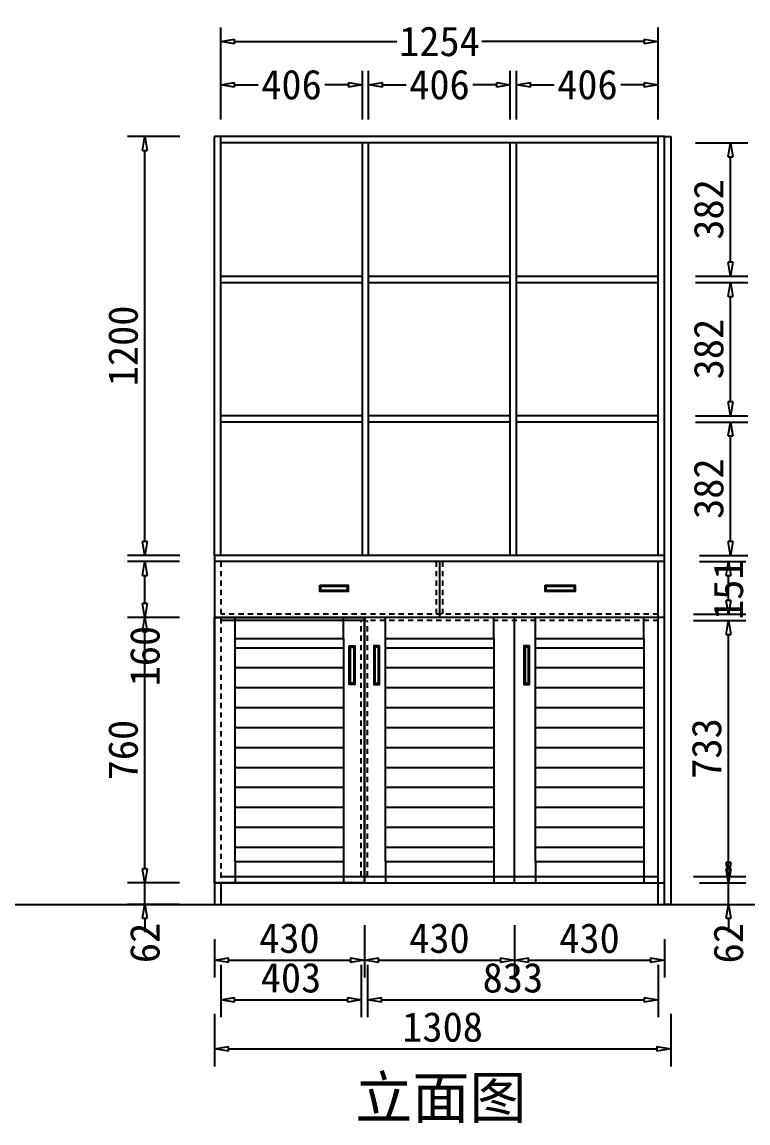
# Model space of a CAD drawing. Header units: millimetres. Extents: x 366509 to 398313, y -1245498 to -1202747.
# Drawn here: x 385417 to 387498, y -1217856 to -1214701 of the extents above; entities that cross this region are included whole.
import ezdxf

# ---------------------------------------------------------------- set-up
doc = ezdxf.new("R2010")
doc.units = ezdxf.units.MM
doc.header["$LTSCALE"] = 20
doc.linetypes.add('JIS_02_0.7', pattern=[1.35, 0.75, -0.6])
doc.layers.get('Defpoints').update_dxf_attribs({"color": 250})
doc.styles.get("Standard").update_dxf_attribs({"font": 'SimSun.ttf', "height": 85})
doc.dimstyles.new('200', dxfattribs={"dimtxt": 90, "dimasz": 40, "dimexe": 50, "dimexo": 100, "dimgap": 20, "dimtad": 1, "dimdec": 0, "dimtxsty": 'Standard', "dimblk": 'CLOSEDBLANK', "dimcen": 100, "dimdle": 50, "dimclrd": 256, "dimclre": 256, "dimclrt": 256, "dimadec": 0, "dimazin": 0, "dimtfac": 1, "dimtdec": 0, "dimtmove": 2, "dimatfit": 3, "dimldrblk": 'CLOSEDBLANK', "dimfxl": 100, "dimfxlon": 1, "dimlwd": 25, "dimlwe": 25, "dimarcsym": 0})
doc.dimstyles.new('周文晶', dxfattribs={"dimtxt": 70, "dimasz": 40, "dimexe": 40, "dimexo": 30, "dimgap": 10, "dimtad": 0, "dimdec": 0, "dimtxsty": 'Standard', "dimblk": 'CLOSEDBLANK', "dimcen": 200, "dimclrd": 256, "dimclre": 256, "dimadec": 0, "dimazin": 0, "dimtfac": 1, "dimtdec": 0, "dimtmove": 0, "dimatfit": 3, "dimldrblk": 'CLOSEDBLANK', "dimfxl": 100, "dimfxlon": 1, "dimarcsym": 0})

# ---------------------------------------------------------------- blocks, each defined once
blk = doc.blocks.new('_ClosedBlank')
at = {"color": 0, "linetype": 'ByBlock', "lineweight": -2}
for p, q in [((-1, 0.167), (0, 0)), ((-1, 0.167), (-1, -0.167)), ((0, 0), (-1, -0.167))]:
    blk.add_line(p, q, dxfattribs=at)
blk = doc.blocks.new('*D669')
at = {"lineweight": 25, "transparency": 16777216}
for p, q in [((386398.8, -1217289.1), (386398.8, -1217439.1)), ((385968.8, -1217329.3), (385968.8, -1217439.1)), ((386008.8, -1217389.1), (386358.8, -1217389.1))]:
    blk.add_line(p, q, dxfattribs=at)
at = {"layer": 'Defpoints', "color": 0, "transparency": 16777216}
for p in [(386398.8, -1217167.3), (385968.8, -1217229.3), (386398.8, -1217389.1)]:
    blk.add_point(p, dxfattribs=at)
at = {"lineweight": 25, "transparency": 16777216, "xscale": 40, "yscale": 40, "zscale": 40, "rotation": 180}
blk.add_blockref('_ClosedBlank', (385968.8, -1217389.1), dxfattribs=at)
at = {"lineweight": 25, "transparency": 16777216, "xscale": 40, "yscale": 40, "zscale": 40}
blk.add_blockref('_ClosedBlank', (386398.8, -1217389.1), dxfattribs=at)
at = {"lineweight": -3, "transparency": 16777216, "insert": (386183.8, -1217326.6), "char_height": 85, "attachment_point": 5}
blk.add_mtext('430', dxfattribs=at)
blk = doc.blocks.new('*D670')
at = {"lineweight": 25, "transparency": 16777216}
for p, q in [((386398.8, -1217289.1), (386398.8, -1217439.1)), ((386828.8, -1217289.1), (386828.8, -1217439.1)), ((386438.8, -1217389.1), (386788.8, -1217389.1))]:
    blk.add_line(p, q, dxfattribs=at)
at = {"layer": 'Defpoints', "color": 0, "transparency": 16777216}
for p in [(386398.8, -1217167.3), (386828.8, -1217167.3), (386828.8, -1217389.1)]:
    blk.add_point(p, dxfattribs=at)
at = {"lineweight": 25, "transparency": 16777216, "xscale": 40, "yscale": 40, "zscale": 40, "rotation": 180}
blk.add_blockref('_ClosedBlank', (386398.8, -1217389.1), dxfattribs=at)
at = {"lineweight": 25, "transparency": 16777216, "xscale": 40, "yscale": 40, "zscale": 40}
blk.add_blockref('_ClosedBlank', (386828.8, -1217389.1), dxfattribs=at)
at = {"lineweight": -3, "transparency": 16777216, "insert": (386613.8, -1217326.6), "char_height": 85, "attachment_point": 5}
blk.add_mtext('430', dxfattribs=at)
blk = doc.blocks.new('*D671')
at = {"lineweight": 25, "transparency": 16777216}
for p, q in [((386828.8, -1217289.1), (386828.8, -1217439.1)), ((387258.8, -1217329.3), (387258.8, -1217439.1)), ((386868.8, -1217389.1), (387218.8, -1217389.1))]:
    blk.add_line(p, q, dxfattribs=at)
at = {"layer": 'Defpoints', "color": 0, "transparency": 16777216}
for p in [(386828.8, -1217167.3), (387258.8, -1217229.3), (387258.8, -1217389.1)]:
    blk.add_point(p, dxfattribs=at)
at = {"lineweight": 25, "transparency": 16777216, "xscale": 40, "yscale": 40, "zscale": 40, "rotation": 180}
blk.add_blockref('_ClosedBlank', (386828.8, -1217389.1), dxfattribs=at)
at = {"lineweight": 25, "transparency": 16777216, "xscale": 40, "yscale": 40, "zscale": 40}
blk.add_blockref('_ClosedBlank', (387258.8, -1217389.1), dxfattribs=at)
at = {"lineweight": -3, "transparency": 16777216, "insert": (387043.8, -1217326.6), "char_height": 85, "attachment_point": 5}
blk.add_mtext('430', dxfattribs=at)
blk = doc.blocks.new('*D672')
at = {"lineweight": 25, "transparency": 16777216}
for p, q in [((385986.8, -1217402.4), (385986.8, -1217552.4)), ((386389.8, -1217402.4), (386389.8, -1217552.4)), ((386026.8, -1217502.4), (386349.8, -1217502.4))]:
    blk.add_line(p, q, dxfattribs=at)
at = {"layer": 'Defpoints', "color": 0, "transparency": 16777216}
for p in [(386389.8, -1217149.3), (385986.8, -1217167.3), (386389.8, -1217502.4)]:
    blk.add_point(p, dxfattribs=at)
at = {"lineweight": 25, "transparency": 16777216, "xscale": 40, "yscale": 40, "zscale": 40, "rotation": 180}
blk.add_blockref('_ClosedBlank', (385986.8, -1217502.4), dxfattribs=at)
at = {"lineweight": 25, "transparency": 16777216, "xscale": 40, "yscale": 40, "zscale": 40}
blk.add_blockref('_ClosedBlank', (386389.8, -1217502.4), dxfattribs=at)
at = {"lineweight": -3, "transparency": 16777216, "insert": (386188.3, -1217439.9), "char_height": 85, "attachment_point": 5}
blk.add_mtext('403', dxfattribs=at)
blk = doc.blocks.new('*D673')
at = {"lineweight": 25, "transparency": 16777216}
for p, q in [((386407.8, -1217402.4), (386407.8, -1217552.4)), ((387240.8, -1217402.4), (387240.8, -1217552.4)), ((386447.8, -1217502.4), (387200.8, -1217502.4))]:
    blk.add_line(p, q, dxfattribs=at)
at = {"layer": 'Defpoints', "color": 0, "transparency": 16777216}
for p in [(386407.8, -1217149.3), (387240.8, -1217167.3), (387240.8, -1217502.4)]:
    blk.add_point(p, dxfattribs=at)
at = {"lineweight": 25, "transparency": 16777216, "xscale": 40, "yscale": 40, "zscale": 40, "rotation": 180}
blk.add_blockref('_ClosedBlank', (386407.8, -1217502.4), dxfattribs=at)
at = {"lineweight": 25, "transparency": 16777216, "xscale": 40, "yscale": 40, "zscale": 40}
blk.add_blockref('_ClosedBlank', (387240.8, -1217502.4), dxfattribs=at)
at = {"lineweight": -3, "transparency": 16777216, "insert": (386824.3, -1217439.9), "char_height": 85, "attachment_point": 5}
blk.add_mtext('833', dxfattribs=at)
blk = doc.blocks.new('*D718')
at = {"lineweight": 25, "transparency": 16777216}
for p, q in [((385769.9, -1217127.3), (385769.9, -1217087.3)), ((385868.8, -1217167.3), (385719.9, -1217167.3)), ((385769.9, -1217229.3), (385769.9, -1217167.3)), ((385868.8, -1217229.3), (385719.9, -1217229.3)), ((385769.9, -1217269.3), (385769.9, -1217309.3))]:
    blk.add_line(p, q, dxfattribs=at)
at = {"layer": 'Defpoints', "color": 0, "transparency": 16777216}
for p in [(385769.9, -1217167.3), (385968.8, -1217167.3), (385968.8, -1217229.3)]:
    blk.add_point(p, dxfattribs=at)
at = {"lineweight": 25, "transparency": 16777216, "xscale": 40, "yscale": 40, "zscale": 40}
for p, rotation in [((385769.9, -1217167.3), 270), ((385769.9, -1217229.3), 90)]:
    blk.add_blockref('_ClosedBlank', p, dxfattribs=dict(at, rotation=rotation))
at = {"lineweight": -3, "transparency": 16777216, "insert": (385769.9, -1217339.9), "char_height": 85, "attachment_point": 5, "rotation": 90}
blk.add_mtext('62', dxfattribs=at)
blk = doc.blocks.new('*D719')
at = {"lineweight": 25, "transparency": 16777216}
for p, q in [((385868.8, -1216407.3), (385719.9, -1216407.3)), ((385769.9, -1217127.3), (385769.9, -1216447.3)), ((385868.8, -1217167.3), (385719.9, -1217167.3))]:
    blk.add_line(p, q, dxfattribs=at)
at = {"layer": 'Defpoints', "color": 0, "transparency": 16777216}
for p in [(385769.9, -1216407.3), (385968.8, -1216407.3), (385968.8, -1217167.3)]:
    blk.add_point(p, dxfattribs=at)
at = {"lineweight": 25, "transparency": 16777216, "xscale": 40, "yscale": 40, "zscale": 40}
for p, rotation in [((385769.9, -1216407.3), 90), ((385769.9, -1217167.3), 270)]:
    blk.add_blockref('_ClosedBlank', p, dxfattribs=dict(at, rotation=rotation))
at = {"lineweight": -3, "transparency": 16777216, "insert": (385707.4, -1216787.3), "char_height": 85, "attachment_point": 5, "rotation": 90}
blk.add_mtext('760', dxfattribs=at)
blk = doc.blocks.new('*D720')
at = {"lineweight": 25, "transparency": 16777216}
for p, q in [((385868.8, -1216247.3), (385719.9, -1216247.3)), ((385769.9, -1216367.3), (385769.9, -1216287.3)), ((385868.8, -1216407.3), (385719.9, -1216407.3))]:
    blk.add_line(p, q, dxfattribs=at)
at = {"layer": 'Defpoints', "color": 0, "transparency": 16777216}
for p in [(385769.9, -1216247.3), (385968.8, -1216247.3), (385968.8, -1216407.3)]:
    blk.add_point(p, dxfattribs=at)
at = {"lineweight": 25, "transparency": 16777216, "xscale": 40, "yscale": 40, "zscale": 40}
for p, rotation in [((385769.9, -1216247.3), 90), ((385769.9, -1216407.3), 270)]:
    blk.add_blockref('_ClosedBlank', p, dxfattribs=dict(at, rotation=rotation))
at = {"lineweight": -3, "transparency": 16777216, "insert": (385769.9, -1216518), "char_height": 85, "attachment_point": 5, "rotation": 90}
blk.add_mtext('160', dxfattribs=at)
blk = doc.blocks.new('*D674')
at = {"lineweight": 25, "transparency": 16777216}
for p, q in [((387442.2, -1217127.3), (387442.2, -1217087.3)), ((387358.8, -1217167.3), (387492.2, -1217167.3)), ((387442.2, -1217229.3), (387442.2, -1217167.3)), ((387358.8, -1217229.3), (387492.2, -1217229.3)), ((387442.2, -1217269.3), (387442.2, -1217309.3))]:
    blk.add_line(p, q, dxfattribs=at)
at = {"layer": 'Defpoints', "color": 0, "transparency": 16777216}
for p in [(387258.8, -1217167.3), (387442.2, -1217167.3), (387258.8, -1217229.3)]:
    blk.add_point(p, dxfattribs=at)
at = {"lineweight": 25, "transparency": 16777216, "xscale": 40, "yscale": 40, "zscale": 40}
for p, rotation in [((387442.2, -1217167.3), 270), ((387442.2, -1217229.3), 90)]:
    blk.add_blockref('_ClosedBlank', p, dxfattribs=dict(at, rotation=rotation))
at = {"lineweight": -3, "transparency": 16777216, "insert": (387442.2, -1217340.7), "char_height": 85, "attachment_point": 5, "rotation": 90}
blk.add_mtext('62', dxfattribs=at)
blk = doc.blocks.new('*D721')
at = {"lineweight": 25, "transparency": 16777216}
for p, q in [((387342.2, -1216416.3), (387492.2, -1216416.3)), ((387442.2, -1217109.3), (387442.2, -1216456.3)), ((387342.2, -1217149.3), (387492.2, -1217149.3))]:
    blk.add_line(p, q, dxfattribs=at)
at = {"layer": 'Defpoints', "color": 0, "transparency": 16777216}
for p in [(387240.8, -1216416.3), (387442.2, -1216416.3), (387240.8, -1217149.3)]:
    blk.add_point(p, dxfattribs=at)
at = {"lineweight": 25, "transparency": 16777216, "xscale": 40, "yscale": 40, "zscale": 40}
for p, rotation in [((387442.2, -1216416.3), 90), ((387442.2, -1217149.3), 270)]:
    blk.add_blockref('_ClosedBlank', p, dxfattribs=dict(at, rotation=rotation))
at = {"lineweight": -3, "transparency": 16777216, "insert": (387379.7, -1216782.8), "char_height": 85, "attachment_point": 5, "rotation": 90}
blk.add_mtext('733', dxfattribs=at)
blk = doc.blocks.new('*D722')
at = {"lineweight": 25, "transparency": 16777216}
for p, q in [((387358.8, -1216247.3), (387492.2, -1216247.3)), ((387442.2, -1216358.3), (387442.2, -1216287.3)), ((387342.2, -1216398.3), (387492.2, -1216398.3))]:
    blk.add_line(p, q, dxfattribs=at)
at = {"layer": 'Defpoints', "color": 0, "transparency": 16777216}
for p in [(387258.8, -1216247.3), (387442.2, -1216247.3), (387240.8, -1216398.3)]:
    blk.add_point(p, dxfattribs=at)
at = {"lineweight": 25, "transparency": 16777216, "xscale": 40, "yscale": 40, "zscale": 40}
for p, rotation in [((387442.2, -1216247.3), 90), ((387442.2, -1216398.3), 270)]:
    blk.add_blockref('_ClosedBlank', p, dxfattribs=dict(at, rotation=rotation))
at = {"lineweight": -3, "transparency": 16777216, "insert": (387442.2, -1216327.8), "char_height": 85, "attachment_point": 5, "rotation": 90}
blk.add_mtext('151', dxfattribs=at)
blk = doc.blocks.new('*D723')
at = {"lineweight": 25, "transparency": 16777216}
for p, q in [((387348, -1215847.3), (387498, -1215847.3)), ((387448, -1216189.3), (387448, -1215887.3)), ((387358.8, -1216229.3), (387498, -1216229.3))]:
    blk.add_line(p, q, dxfattribs=at)
at = {"layer": 'Defpoints', "color": 0, "transparency": 16777216}
for p in [(387240.8, -1215847.3), (387448, -1215847.3), (387258.8, -1216229.3)]:
    blk.add_point(p, dxfattribs=at)
at = {"lineweight": 25, "transparency": 16777216, "xscale": 40, "yscale": 40, "zscale": 40}
for p, rotation in [((387448, -1215847.3), 90), ((387448, -1216229.3), 270)]:
    blk.add_blockref('_ClosedBlank', p, dxfattribs=dict(at, rotation=rotation))
at = {"lineweight": -3, "transparency": 16777216, "insert": (387385.5, -1216038.3), "char_height": 85, "attachment_point": 5, "rotation": 90}
blk.add_mtext('382', dxfattribs=at)
blk = doc.blocks.new('*D675')
at = {"lineweight": 25, "transparency": 16777216}
for p, q in [((387348, -1215447.3), (387498, -1215447.3)), ((387448, -1215789.3), (387448, -1215487.3)), ((387348, -1215829.3), (387498, -1215829.3))]:
    blk.add_line(p, q, dxfattribs=at)
at = {"layer": 'Defpoints', "color": 0, "transparency": 16777216}
for p in [(387240.8, -1215447.3), (387448, -1215447.3), (387240.8, -1215829.3)]:
    blk.add_point(p, dxfattribs=at)
at = {"lineweight": 25, "transparency": 16777216, "xscale": 40, "yscale": 40, "zscale": 40}
for p, rotation in [((387448, -1215447.3), 90), ((387448, -1215829.3), 270)]:
    blk.add_blockref('_ClosedBlank', p, dxfattribs=dict(at, rotation=rotation))
at = {"lineweight": -3, "transparency": 16777216, "insert": (387385.5, -1215638.3), "char_height": 85, "attachment_point": 5, "rotation": 90}
blk.add_mtext('382', dxfattribs=at)
blk = doc.blocks.new('*D676')
at = {"lineweight": 25, "transparency": 16777216}
for p, q in [((387348, -1215047.3), (387498, -1215047.3)), ((387448, -1215389.3), (387448, -1215087.3)), ((387348, -1215429.3), (387498, -1215429.3))]:
    blk.add_line(p, q, dxfattribs=at)
at = {"layer": 'Defpoints', "color": 0, "transparency": 16777216}
for p in [(387240.8, -1215047.3), (387448, -1215047.3), (386816.8, -1215429.3)]:
    blk.add_point(p, dxfattribs=at)
at = {"lineweight": 25, "transparency": 16777216, "xscale": 40, "yscale": 40, "zscale": 40}
for p, rotation in [((387448, -1215047.3), 90), ((387448, -1215429.3), 270)]:
    blk.add_blockref('_ClosedBlank', p, dxfattribs=dict(at, rotation=rotation))
at = {"lineweight": -3, "transparency": 16777216, "insert": (387385.5, -1215238.3), "char_height": 85, "attachment_point": 5, "rotation": 90}
blk.add_mtext('382', dxfattribs=at)
blk = doc.blocks.new('*D724')
at = {"lineweight": 25, "transparency": 16777216}
for p, q in [((387528.7, -1215029.3), (387678.7, -1215029.3)), ((387628.7, -1217189.3), (387628.7, -1215069.3)), ((387528.7, -1217229.3), (387678.7, -1217229.3))]:
    blk.add_line(p, q, dxfattribs=at)
at = {"layer": 'Defpoints', "color": 0, "transparency": 16777216}
for p in [(387258.8, -1215029.3), (387628.7, -1215029.3), (387258.8, -1217229.3)]:
    blk.add_point(p, dxfattribs=at)
at = {"lineweight": 25, "transparency": 16777216, "xscale": 40, "yscale": 40, "zscale": 40}
for p, rotation in [((387628.7, -1215029.3), 90), ((387628.7, -1217229.3), 270)]:
    blk.add_blockref('_ClosedBlank', p, dxfattribs=dict(at, rotation=rotation))
at = {"lineweight": -3, "transparency": 16777216, "insert": (387566.2, -1216129.3), "char_height": 85, "attachment_point": 5, "rotation": 90}
blk.add_mtext('2200', dxfattribs=at)
blk = doc.blocks.new('*D677')
at = {"lineweight": 25, "transparency": 16777216}
for p, q in [((385968.8, -1217543.4), (385968.8, -1217693.4)), ((387276.8, -1217543.4), (387276.8, -1217693.4)), ((386008.8, -1217643.4), (387236.8, -1217643.4))]:
    blk.add_line(p, q, dxfattribs=at)
at = {"layer": 'Defpoints', "color": 0, "transparency": 16777216}
for p in [(385968.8, -1217229.3), (387276.8, -1217229.3), (387276.8, -1217643.4)]:
    blk.add_point(p, dxfattribs=at)
at = {"lineweight": 25, "transparency": 16777216, "xscale": 40, "yscale": 40, "zscale": 40, "rotation": 180}
blk.add_blockref('_ClosedBlank', (385968.8, -1217643.4), dxfattribs=at)
at = {"lineweight": 25, "transparency": 16777216, "xscale": 40, "yscale": 40, "zscale": 40}
blk.add_blockref('_ClosedBlank', (387276.8, -1217643.4), dxfattribs=at)
at = {"lineweight": -3, "transparency": 16777216, "insert": (386622.8, -1217580.9), "char_height": 85, "attachment_point": 5}
blk.add_mtext('1308', dxfattribs=at)
blk = doc.blocks.new('*D678')
at = {"lineweight": -2, "transparency": 16777216}
for p, q in [((385986.8, -1214981), (385986.8, -1214841)), ((386392.8, -1214981), (386392.8, -1214841)), ((386026.8, -1214881), (386094.3, -1214881)), ((386352.8, -1214881), (386285.3, -1214881))]:
    blk.add_line(p, q, dxfattribs=at)
at = {"layer": 'Defpoints', "color": 0, "transparency": 16777216}
for p in [(386392.8, -1214881), (385986.8, -1215029.3), (386392.8, -1215447.3)]:
    blk.add_point(p, dxfattribs=at)
at = {"lineweight": -2, "transparency": 16777216, "xscale": 40, "yscale": 40, "zscale": 40, "rotation": 180}
blk.add_blockref('_ClosedBlank', (385986.8, -1214881), dxfattribs=at)
at = {"lineweight": -2, "transparency": 16777216, "xscale": 40, "yscale": 40, "zscale": 40}
blk.add_blockref('_ClosedBlank', (386392.8, -1214881), dxfattribs=at)
at = {"color": 0, "transparency": 16777216, "insert": (386189.8, -1214881), "char_height": 85, "attachment_point": 5}
blk.add_mtext('406', dxfattribs=at)
blk = doc.blocks.new('*D679')
at = {"lineweight": -2, "transparency": 16777216}
for p, q in [((386410.8, -1214981), (386410.8, -1214841)), ((386816.8, -1214981), (386816.8, -1214841)), ((386450.8, -1214881), (386518.3, -1214881)), ((386776.8, -1214881), (386709.3, -1214881))]:
    blk.add_line(p, q, dxfattribs=at)
at = {"layer": 'Defpoints', "color": 0, "transparency": 16777216}
for p in [(386816.8, -1214881), (386816.8, -1215047.3), (386410.8, -1215447.3)]:
    blk.add_point(p, dxfattribs=at)
at = {"lineweight": -2, "transparency": 16777216, "xscale": 40, "yscale": 40, "zscale": 40, "rotation": 180}
blk.add_blockref('_ClosedBlank', (386410.8, -1214881), dxfattribs=at)
at = {"lineweight": -2, "transparency": 16777216, "xscale": 40, "yscale": 40, "zscale": 40}
blk.add_blockref('_ClosedBlank', (386816.8, -1214881), dxfattribs=at)
at = {"color": 0, "transparency": 16777216, "insert": (386613.8, -1214881), "char_height": 85, "attachment_point": 5}
blk.add_mtext('406', dxfattribs=at)
blk = doc.blocks.new('*D680')
at = {"lineweight": -2, "transparency": 16777216}
for p, q in [((386834.8, -1214981), (386834.8, -1214841)), ((387240.8, -1214981), (387240.8, -1214841)), ((386874.8, -1214881), (386942.3, -1214881)), ((387200.8, -1214881), (387133.3, -1214881))]:
    blk.add_line(p, q, dxfattribs=at)
at = {"layer": 'Defpoints', "color": 0, "transparency": 16777216}
for p in [(387240.8, -1214881), (387240.8, -1215029.3), (386834.8, -1215047.3)]:
    blk.add_point(p, dxfattribs=at)
at = {"lineweight": -2, "transparency": 16777216, "xscale": 40, "yscale": 40, "zscale": 40, "rotation": 180}
blk.add_blockref('_ClosedBlank', (386834.8, -1214881), dxfattribs=at)
at = {"lineweight": -2, "transparency": 16777216, "xscale": 40, "yscale": 40, "zscale": 40}
blk.add_blockref('_ClosedBlank', (387240.8, -1214881), dxfattribs=at)
at = {"color": 0, "transparency": 16777216, "insert": (387037.8, -1214881), "char_height": 85, "attachment_point": 5}
blk.add_mtext('406', dxfattribs=at)
blk = doc.blocks.new('*D681')
at = {"lineweight": -2, "transparency": 16777216}
for p, q in [((385986.8, -1214857.1), (385986.8, -1214717.1)), ((387240.8, -1214857.1), (387240.8, -1214717.1)), ((386026.8, -1214757.1), (386491.9, -1214757.1)), ((387200.8, -1214757.1), (386735.7, -1214757.1))]:
    blk.add_line(p, q, dxfattribs=at)
at = {"layer": 'Defpoints', "color": 0, "transparency": 16777216}
for p in [(387240.8, -1214757.1), (385986.8, -1215047.3), (387240.8, -1215047.3)]:
    blk.add_point(p, dxfattribs=at)
at = {"lineweight": -2, "transparency": 16777216, "xscale": 40, "yscale": 40, "zscale": 40, "rotation": 180}
blk.add_blockref('_ClosedBlank', (385986.8, -1214757.1), dxfattribs=at)
at = {"lineweight": -2, "transparency": 16777216, "xscale": 40, "yscale": 40, "zscale": 40}
blk.add_blockref('_ClosedBlank', (387240.8, -1214757.1), dxfattribs=at)
at = {"color": 0, "transparency": 16777216, "insert": (386613.8, -1214757.1), "char_height": 85, "attachment_point": 5}
blk.add_mtext('1254', dxfattribs=at)
blk = doc.blocks.new('*D704')
at = {"lineweight": 25, "transparency": 16777216}
for p, q in [((387348, -1215047.3), (387498, -1215047.3)), ((387448, -1215389.3), (387448, -1215087.3)), ((387348, -1215429.3), (387498, -1215429.3))]:
    blk.add_line(p, q, dxfattribs=at)
at = {"layer": 'Defpoints', "color": 0, "transparency": 16777216}
for p in [(387240.8, -1215047.3), (387448, -1215047.3), (386816.8, -1215429.3)]:
    blk.add_point(p, dxfattribs=at)
at = {"lineweight": 25, "transparency": 16777216, "xscale": 40, "yscale": 40, "zscale": 40}
for p, rotation in [((387448, -1215047.3), 90), ((387448, -1215429.3), 270)]:
    blk.add_blockref('_ClosedBlank', p, dxfattribs=dict(at, rotation=rotation))
at = {"lineweight": -3, "transparency": 16777216, "insert": (387385.5, -1215238.3), "char_height": 85, "attachment_point": 5, "rotation": 90}
blk.add_mtext('382', dxfattribs=at)
blk = doc.blocks.new('*D705')
at = {"lineweight": -2, "transparency": 16777216}
for p, q in [((385986.8, -1214981), (385986.8, -1214841)), ((386392.8, -1214981), (386392.8, -1214841)), ((386026.8, -1214881), (386094.3, -1214881)), ((386352.8, -1214881), (386285.3, -1214881))]:
    blk.add_line(p, q, dxfattribs=at)
at = {"layer": 'Defpoints', "color": 0, "transparency": 16777216}
for p in [(386392.8, -1214881), (385986.8, -1215029.3), (386392.8, -1215447.3)]:
    blk.add_point(p, dxfattribs=at)
at = {"lineweight": -2, "transparency": 16777216, "xscale": 40, "yscale": 40, "zscale": 40, "rotation": 180}
blk.add_blockref('_ClosedBlank', (385986.8, -1214881), dxfattribs=at)
at = {"lineweight": -2, "transparency": 16777216, "xscale": 40, "yscale": 40, "zscale": 40}
blk.add_blockref('_ClosedBlank', (386392.8, -1214881), dxfattribs=at)
at = {"color": 0, "transparency": 16777216, "insert": (386189.8, -1214881), "char_height": 85, "attachment_point": 5}
blk.add_mtext('406', dxfattribs=at)
blk = doc.blocks.new('*D706')
at = {"lineweight": -2, "transparency": 16777216}
for p, q in [((386410.8, -1214981), (386410.8, -1214841)), ((386816.8, -1214981), (386816.8, -1214841)), ((386450.8, -1214881), (386518.3, -1214881)), ((386776.8, -1214881), (386709.3, -1214881))]:
    blk.add_line(p, q, dxfattribs=at)
at = {"layer": 'Defpoints', "color": 0, "transparency": 16777216}
for p in [(386816.8, -1214881), (386816.8, -1215047.3), (386410.8, -1215447.3)]:
    blk.add_point(p, dxfattribs=at)
at = {"lineweight": -2, "transparency": 16777216, "xscale": 40, "yscale": 40, "zscale": 40, "rotation": 180}
blk.add_blockref('_ClosedBlank', (386410.8, -1214881), dxfattribs=at)
at = {"lineweight": -2, "transparency": 16777216, "xscale": 40, "yscale": 40, "zscale": 40}
blk.add_blockref('_ClosedBlank', (386816.8, -1214881), dxfattribs=at)
at = {"color": 0, "transparency": 16777216, "insert": (386613.8, -1214881), "char_height": 85, "attachment_point": 5}
blk.add_mtext('406', dxfattribs=at)
blk = doc.blocks.new('*D733')
at = {"lineweight": 25, "transparency": 16777216}
for p, q in [((387348, -1215047.3), (387498, -1215047.3)), ((387448, -1215389.3), (387448, -1215087.3)), ((387348, -1215429.3), (387498, -1215429.3))]:
    blk.add_line(p, q, dxfattribs=at)
at = {"layer": 'Defpoints', "color": 0, "transparency": 16777216}
for p in [(387240.8, -1215047.3), (387448, -1215047.3), (386816.8, -1215429.3)]:
    blk.add_point(p, dxfattribs=at)
at = {"lineweight": 25, "transparency": 16777216, "xscale": 40, "yscale": 40, "zscale": 40}
for p, rotation in [((387448, -1215047.3), 90), ((387448, -1215429.3), 270)]:
    blk.add_blockref('_ClosedBlank', p, dxfattribs=dict(at, rotation=rotation))
at = {"lineweight": -3, "transparency": 16777216, "insert": (387385.5, -1215238.3), "char_height": 85, "attachment_point": 5, "rotation": 90}
blk.add_mtext('382', dxfattribs=at)
blk = doc.blocks.new('*D736')
at = {"lineweight": 25, "transparency": 16777216}
for p, q in [((385869.9, -1215029.3), (385719.9, -1215029.3)), ((385769.9, -1216189.3), (385769.9, -1215069.3)), ((385869.9, -1216229.3), (385719.9, -1216229.3))]:
    blk.add_line(p, q, dxfattribs=at)
at = {"layer": 'Defpoints', "color": 0, "transparency": 16777216}
for p in [(385769.9, -1215029.3), (385986.8, -1215029.3), (385986.8, -1216229.3)]:
    blk.add_point(p, dxfattribs=at)
at = {"lineweight": 25, "transparency": 16777216, "xscale": 40, "yscale": 40, "zscale": 40}
for p, rotation in [((385769.9, -1215029.3), 90), ((385769.9, -1216229.3), 270)]:
    blk.add_blockref('_ClosedBlank', p, dxfattribs=dict(at, rotation=rotation))
at = {"lineweight": -3, "transparency": 16777216, "insert": (385707.4, -1215629.3), "char_height": 85, "attachment_point": 5, "rotation": 90}
blk.add_mtext('1200', dxfattribs=at)
blk = doc.blocks.new('*D734')
at = {"lineweight": -2, "transparency": 16777216}
for p, q in [((385986.8, -1214981), (385986.8, -1214841)), ((386392.8, -1214981), (386392.8, -1214841)), ((386026.8, -1214881), (386094.3, -1214881)), ((386352.8, -1214881), (386285.3, -1214881))]:
    blk.add_line(p, q, dxfattribs=at)
at = {"layer": 'Defpoints', "color": 0, "transparency": 16777216}
for p in [(386392.8, -1214881), (385986.8, -1215029.3), (386392.8, -1215447.3)]:
    blk.add_point(p, dxfattribs=at)
at = {"lineweight": -2, "transparency": 16777216, "xscale": 40, "yscale": 40, "zscale": 40, "rotation": 180}
blk.add_blockref('_ClosedBlank', (385986.8, -1214881), dxfattribs=at)
at = {"lineweight": -2, "transparency": 16777216, "xscale": 40, "yscale": 40, "zscale": 40}
blk.add_blockref('_ClosedBlank', (386392.8, -1214881), dxfattribs=at)
at = {"color": 0, "transparency": 16777216, "insert": (386189.8, -1214881), "char_height": 85, "attachment_point": 5}
blk.add_mtext('406', dxfattribs=at)
blk = doc.blocks.new('*D735')
at = {"lineweight": -2, "transparency": 16777216}
for p, q in [((386410.8, -1214981), (386410.8, -1214841)), ((386816.8, -1214981), (386816.8, -1214841)), ((386450.8, -1214881), (386518.3, -1214881)), ((386776.8, -1214881), (386709.3, -1214881))]:
    blk.add_line(p, q, dxfattribs=at)
at = {"layer": 'Defpoints', "color": 0, "transparency": 16777216}
for p in [(386816.8, -1214881), (386816.8, -1215047.3), (386410.8, -1215447.3)]:
    blk.add_point(p, dxfattribs=at)
at = {"lineweight": -2, "transparency": 16777216, "xscale": 40, "yscale": 40, "zscale": 40, "rotation": 180}
blk.add_blockref('_ClosedBlank', (386410.8, -1214881), dxfattribs=at)
at = {"lineweight": -2, "transparency": 16777216, "xscale": 40, "yscale": 40, "zscale": 40}
blk.add_blockref('_ClosedBlank', (386816.8, -1214881), dxfattribs=at)
at = {"color": 0, "transparency": 16777216, "insert": (386613.8, -1214881), "char_height": 85, "attachment_point": 5}
blk.add_mtext('406', dxfattribs=at)

msp = doc.modelspace()

# ---------------------------------------------------------------- hatches: boundary and pattern name
at = {"lineweight": -3}
h = msp.add_hatch(dxfattribs=at)
h.set_pattern_fill('LINE', color=250, scale=18, style=0)
h.set_pattern_definition([(0, (264384.21, -1203520.92), (0, 57.15), [])])
h.paths.add_polyline_path([(387199.783, -1216467.325), (386888.783, -1216467.325), (386888.783, -1217107.325), (387199.783, -1217107.325)])
h.paths.add_polyline_path([(386769.783, -1216467.325), (386458.783, -1216467.325), (386458.783, -1217107.325), (386769.783, -1217107.325)])
h.paths.add_polyline_path([(386028.783, -1217107.325), (386338.783, -1217107.325), (386338.783, -1216467.325), (386028.783, -1216467.325)])

# ---------------------------------------------------------------- linework, layer by layer
for p, q in [((386828.783, -1215029.325), (385968.783, -1215029.325)), ((385968.783, -1216229.325), (385968.783, -1215029.325)), ((385986.783, -1216229.325), (385986.783, -1215029.325)), ((387258.783, -1215029.325), (386828.783, -1215029.325)), ((387240.783, -1216229.325), (387240.783, -1215029.325)), ((387258.783, -1217229.325), (387258.783, -1215029.325)), ((387240.783, -1215047.325), (385986.783, -1215047.325)), ((386392.783, -1216229.325), (386392.783, -1215047.325)), ((386410.783, -1216229.325), (386410.783, -1215047.325)), ((386816.783, -1216229.325), (386816.783, -1215047.325)), ((386834.783, -1216229.325), (386834.783, -1215047.325)), ((386392.783, -1215829.325), (385986.783, -1215829.325)), ((386392.783, -1215847.325), (385986.783, -1215847.325)), ((386816.783, -1215829.325), (386410.783, -1215829.325)), ((386816.783, -1215847.325), (386410.783, -1215847.325)), ((387240.783, -1215829.325), (386834.783, -1215829.325)), ((387240.783, -1215847.325), (386834.783, -1215847.325)), ((387258.783, -1216229.325), (385968.783, -1216229.325)), ((385968.783, -1216229.325), (385968.783, -1217229.325)), ((387258.783, -1217229.325), (387258.783, -1216229.325)), ((387258.783, -1216247.325), (385968.783, -1216247.325)), ((387258.783, -1216407.325), (385968.783, -1216407.325)), ((386028.783, -1216467.325), (386028.783, -1216407.325)), ((386338.783, -1216467.325), (386338.783, -1216407.325)), ((386398.783, -1217167.325), (386398.783, -1216407.325)), ((386458.783, -1216467.325), (386458.783, -1216407.325)), ((386769.783, -1216467.325), (386769.783, -1216407.325)), ((386828.783, -1217167.325), (386828.783, -1216407.325)), ((386888.783, -1216467.325), (386888.783, -1216407.325)), ((387199.783, -1216467.325), (387199.783, -1216407.325)), ((386028.783, -1217107.325), (386028.783, -1217167.325)), ((386338.783, -1217107.325), (386338.783, -1217167.325)), ((386458.783, -1217107.325), (386458.783, -1217167.325)), ((386769.783, -1217107.325), (386769.783, -1217167.325)), ((386888.783, -1217107.325), (386888.783, -1217167.325)), ((387199.783, -1217107.325), (387199.783, -1217167.325)), ((385968.783, -1217167.325), (387258.783, -1217167.325)), ((385986.783, -1217167.325), (385986.783, -1217229.325)), ((387240.783, -1217229.325), (387240.783, -1217167.325)), ((385968.783, -1217229.325), (387258.783, -1217229.325))]:
    msp.add_line(p, q, dxfattribs=at)
for p, q in [((387258.783, -1215029.325), (387276.783, -1215029.325)), ((387276.783, -1215029.325), (387276.783, -1217229.325)), ((385986.783, -1215429.325), (386392.783, -1215429.325)), ((386410.783, -1215429.325), (386816.783, -1215429.325)), ((386834.783, -1215429.325), (387240.783, -1215429.325)), ((385986.783, -1215447.325), (386392.783, -1215447.325)), ((386410.783, -1215447.325), (386816.783, -1215447.325)), ((386834.783, -1215447.325), (387240.783, -1215447.325)), ((386613.783, -1216247.325), (386613.783, -1216407.325)), ((366509.141, -1217229.325), (398312.891, -1217229.325)), ((387276.783, -1217229.325), (387258.783, -1217229.325))]:
    msp.add_line(p, q)
at = {"color": 250, "linetype": 'JIS_02_0.7', "lineweight": -3}
for p, q in [((385986.783, -1216247.325), (385986.783, -1217167.325)), ((386604.783, -1216247.325), (386604.783, -1216398.325)), ((386622.783, -1216247.325), (386622.783, -1216398.325)), ((387240.783, -1216398.325), (385986.783, -1216398.325)), ((387240.783, -1216416.325), (385986.783, -1216416.325)), ((386389.783, -1216416.325), (385986.783, -1216416.325)), ((386389.783, -1217149.325), (386389.783, -1216416.325)), ((386407.783, -1217149.325), (386407.783, -1216416.325))]:
    msp.add_line(p, q, dxfattribs=at)
at = {"color": 250, "lineweight": -3}
for p, q in [((387240.783, -1217167.325), (387240.783, -1216247.325)), ((385986.783, -1217149.325), (387240.783, -1217149.325))]:
    msp.add_line(p, q, dxfattribs=at)
for points in [[(386270.484, -1216314.808), (386352.289, -1216314.808), (386352.289, -1216333.386), (386270.484, -1216333.386)], [(386273.484, -1216317.808), (386349.289, -1216317.808), (386349.289, -1216330.386), (386273.484, -1216330.386)], [(386916.578, -1216314.808), (387002.383, -1216314.808), (387002.383, -1216333.386), (386916.578, -1216333.386)], [(386919.578, -1216317.808), (386999.383, -1216317.808), (386999.383, -1216330.386), (386919.578, -1216330.386)], [(386355.469, -1216488.949), (386371.508, -1216488.949), (386371.508, -1216598.933), (386355.469, -1216598.933)], [(386358.469, -1216491.949), (386368.508, -1216491.949), (386368.508, -1216595.933), (386358.469, -1216595.933)], [(386442.098, -1216488.949), (386426.059, -1216488.949), (386426.059, -1216598.933), (386442.098, -1216598.933)], [(386439.098, -1216491.949), (386429.059, -1216491.949), (386429.059, -1216595.933), (386439.098, -1216595.933)], [(386872.098, -1216488.949), (386856.059, -1216488.949), (386856.059, -1216598.933), (386872.098, -1216598.933)], [(386869.098, -1216491.949), (386859.059, -1216491.949), (386859.059, -1216595.933), (386869.098, -1216595.933)]]:
    msp.add_lwpolyline(points, close=True)
at = {"lineweight": -3}
for points in [[(386398.783, -1217167.325), (385968.783, -1217167.325), (385968.783, -1216407.325), (386398.783, -1216407.325)], [(386338.783, -1217107.325), (386028.783, -1217107.325), (386028.783, -1216467.325), (386338.783, -1216467.325)], [(386769.783, -1217107.325), (386458.783, -1217107.325), (386458.783, -1216467.325), (386769.783, -1216467.325)], [(387199.783, -1217107.325), (386888.783, -1217107.325), (386888.783, -1216467.325), (387199.783, -1216467.325)]]:
    msp.add_lwpolyline(points, close=True, dxfattribs=at)

# ---------------------------------------------------------------- texts
at = {"lineweight": -3, "insert": (386372.33, -1217722.569), "char_height": 120, "width": 1105.27366, "attachment_point": 1}
msp.add_mtext('立面图', dxfattribs=at)

# ---------------------------------------------------------------- dimensions: what is measured, and where the dimension line sits
for base, p1, p2, picture, middle in [((387240.783, -1214757.058), (385986.783, -1215047.325), (387240.783, -1215047.325), '*D681', (386613.783, -1214757.058)), ((386392.783, -1214880.964), (385986.783, -1215029.325), (386392.783, -1215447.325), '*D678', (386189.783, -1214880.964)), ((386392.783, -1214880.964), (385986.783, -1215029.325), (386392.783, -1215447.325), '*D705', (386189.783, -1214880.964)), ((386392.783, -1214880.964), (385986.783, -1215029.325), (386392.783, -1215447.325), '*D734', (386189.783, -1214880.964)), ((386816.783, -1214880.964), (386410.783, -1215447.325), (386816.783, -1215047.325), '*D679', (386613.783, -1214880.964)), ((386816.783, -1214880.964), (386410.783, -1215447.325), (386816.783, -1215047.325), '*D706', (386613.783, -1214880.964)), ((386816.783, -1214880.964), (386410.783, -1215447.325), (386816.783, -1215047.325), '*D735', (386613.783, -1214880.964)), ((387240.783, -1214880.964), (386834.783, -1215047.325), (387240.783, -1215029.325), '*D680', (387037.783, -1214880.964))]:
    dim = msp.add_linear_dim(base=base, p1=p1, p2=p2, dimstyle='周文晶')
    dim.commit()
    dim.dimension.update_dxf_attribs({"geometry": picture, "text_midpoint": middle})
at = {"lineweight": -3}
for base, p1, p2, angle, picture, middle in [((385769.89, -1215029.325), (385986.783, -1216229.325), (385986.783, -1215029.325), 90, '*D736', (385707.39, -1215629.325)), ((387628.665, -1215029.325), (387258.783, -1217229.325), (387258.783, -1215029.325), 90, '*D724', (387566.165, -1216129.325)), ((387447.958, -1215047.325), (386816.783, -1215429.325), (387240.783, -1215047.325), 270, '*D676', (387385.458, -1215238.325)), ((387447.958, -1215047.325), (386816.783, -1215429.325), (387240.783, -1215047.325), 270, '*D704', (387385.458, -1215238.325)), ((387447.958, -1215047.325), (386816.783, -1215429.325), (387240.783, -1215047.325), 270, '*D733', (387385.458, -1215238.325)), ((387447.958, -1215447.325), (387240.783, -1215829.325), (387240.783, -1215447.325), 270, '*D675', (387385.458, -1215638.325)), ((387447.958, -1215847.325), (387258.783, -1216229.325), (387240.783, -1215847.325), 270, '*D723', (387385.458, -1216038.325)), ((385769.89, -1216407.325), (385968.783, -1217167.325), (385968.783, -1216407.325), 270, '*D719', (385707.39, -1216787.325)), ((387442.154, -1216416.325), (387240.783, -1217149.325), (387240.783, -1216416.325), 270, '*D721', (387379.654, -1216782.825))]:
    dim = msp.add_linear_dim(base=base, p1=p1, p2=p2, angle=angle, dimstyle='200', dxfattribs=at)
    dim.commit()
    dim.dimension.update_dxf_attribs({"geometry": picture, "text_midpoint": middle})
for base, p1, p2, picture, middle in [((387442.154, -1216247.325), (387240.783, -1216398.325), (387258.783, -1216247.325), '*D722', (387442.154, -1216327.825)), ((385769.89, -1216247.325), (385968.783, -1216407.325), (385968.783, -1216247.325), '*D720', (385769.89, -1216518.003)), ((385769.89, -1217167.325), (385968.783, -1217229.325), (385968.783, -1217167.325), '*D718', (385769.89, -1217339.942)), ((387442.154, -1217167.325), (387258.783, -1217229.325), (387258.783, -1217167.325), '*D674', (387442.154, -1217340.695))]:
    dim = msp.add_linear_dim(base=base, p1=p1, p2=p2, angle=270, dimstyle='200', dxfattribs=at)
    dim.commit()
    dim.dimension.update_dxf_attribs({"geometry": picture, "text_midpoint": middle, "dimtype": 128})
for base, p1, p2, picture, middle in [((386389.783, -1217502.416), (385986.783, -1217167.325), (386389.783, -1217149.325), '*D672', (386188.283, -1217439.916)), ((387240.783, -1217502.416), (386407.783, -1217149.325), (387240.783, -1217167.325), '*D673', (386824.283, -1217439.916)), ((386398.783, -1217389.069), (385968.783, -1217229.325), (386398.783, -1217167.325), '*D669', (386183.783, -1217326.569)), ((386828.783, -1217389.069), (386398.783, -1217167.325), (386828.783, -1217167.325), '*D670', (386613.783, -1217326.569)), ((387258.783, -1217389.069), (386828.783, -1217167.325), (387258.783, -1217229.325), '*D671', (387043.783, -1217326.569)), ((387276.783, -1217643.355), (385968.783, -1217229.325), (387276.783, -1217229.325), '*D677', (386622.783, -1217580.855))]:
    dim = msp.add_linear_dim(base=base, p1=p1, p2=p2, dimstyle='200', dxfattribs=at)
    dim.commit()
    dim.dimension.update_dxf_attribs({"geometry": picture, "text_midpoint": middle})

doc.saveas('drawing.dxf')
